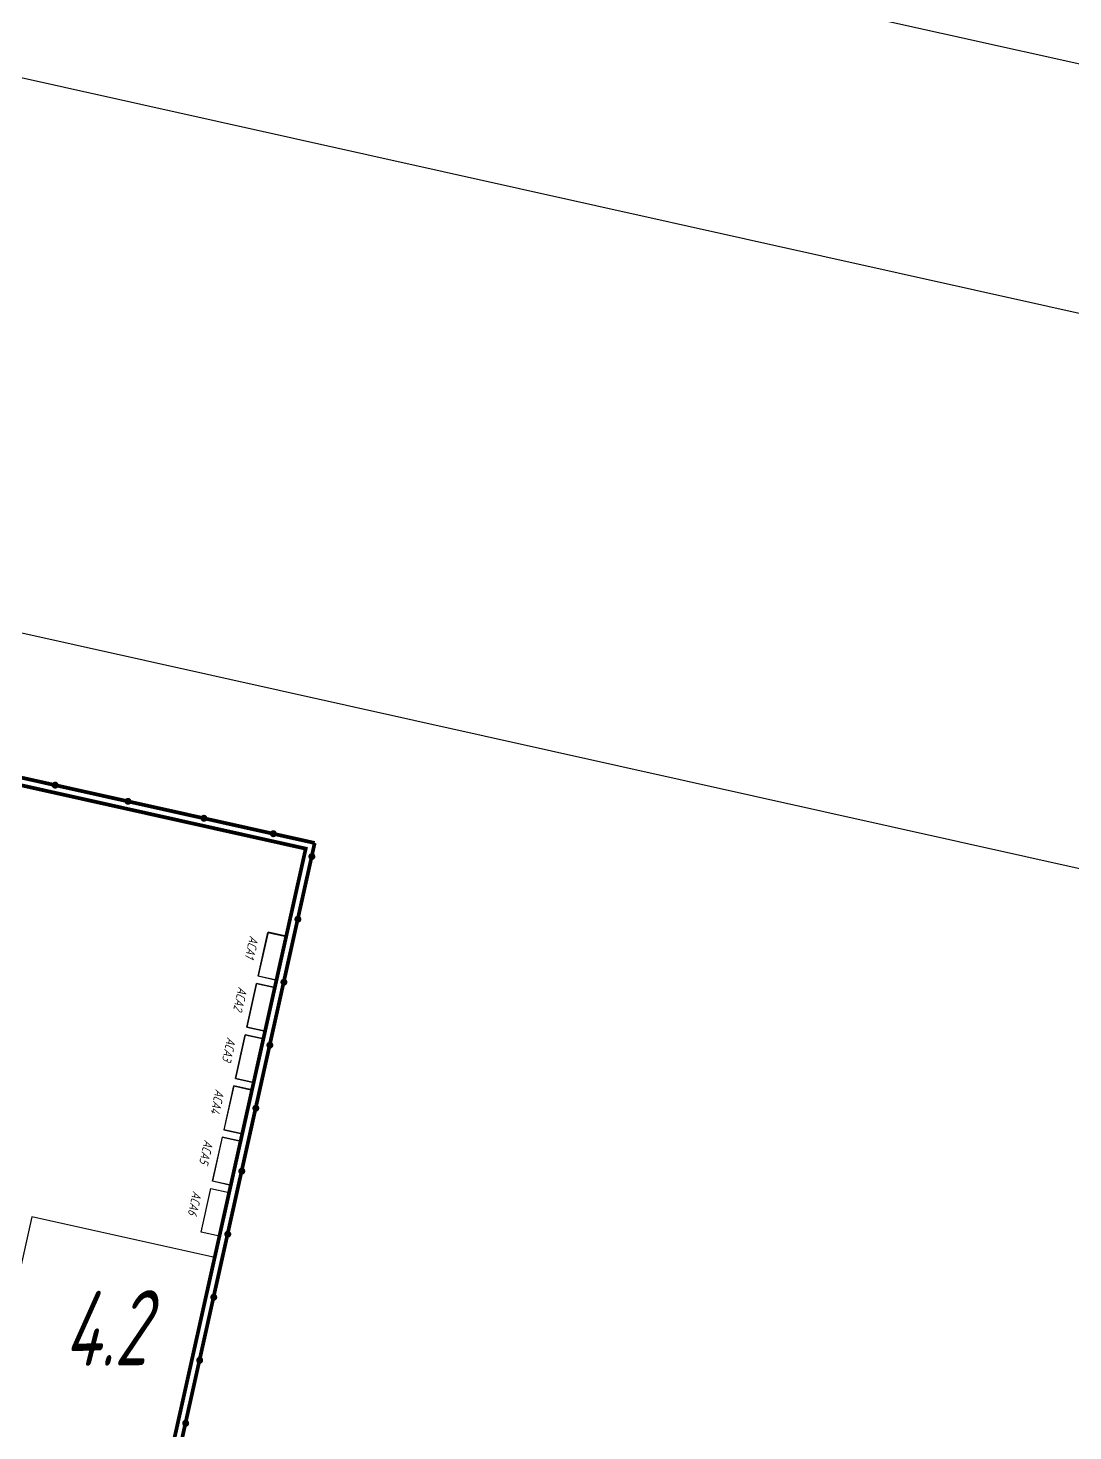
# Model space of a CAD drawing. Extents: x 5370511 to 5386565, y 1010429 to 1053793.
# Drawn here: x 5380479.57 to 5380493.55, y 1039684.61 to 1039703.37 of the extents above; entities that cross this region are included whole.
import ezdxf

# ---------------------------------------------------------------- set-up
doc = ezdxf.new("R2010")
doc.units = 0
doc.layers.get('0').update_dxf_attribs({"linetype": 'CONTINUOUS'})
doc.layers.add('ГП_сооружения', color=7, linetype='CONTINUOUS')
for name, color, linetype, lineweight in [('ЭС (текст)', 7, 'CONTINUOUS', 25), ('ЭС (тонкий)', 7, 'CONTINUOUS', 25), ('ЭС сети', 1, 'CONTINUOUS', 50)]:
    doc.layers.add(name, color=color, linetype=linetype, lineweight=lineweight)
doc.styles.add('ГОСТ_НИПИ', font='gost_nipi.shx', dxfattribs={"oblique": 15})
doc.styles.add('ЭС', font='gost_nipi.shx', dxfattribs={"oblique": 14.999978})

# ---------------------------------------------------------------- blocks, each defined once
blk = doc.blocks.new('*U120')
at = {"layer": 'ГП_сооружения'}
h = blk.add_hatch(color=253, dxfattribs=at)
h.dxf.hatch_style = 1
h.paths.add_polyline_path([(431.83, 21.97, -1), (429.96, 21.97, -1)])
h = blk.add_hatch(color=253, dxfattribs=at)
h.dxf.hatch_style = 1
h.paths.add_polyline_path([(451.78, 21.97, -1), (449.91, 21.97, -1)])
h = blk.add_hatch(color=253, dxfattribs=at)
h.dxf.hatch_style = 1
h.paths.add_polyline_path([(472.59, 21.97, -1), (470.72, 21.97, -1)])
h = blk.add_hatch(color=253, dxfattribs=at)
h.dxf.hatch_style = 1
h.paths.add_polyline_path([(491.6, 21.97, -1), (489.73, 21.97, -1)])
h = blk.add_hatch(color=253, dxfattribs=at)
h.dxf.hatch_style = 1
h.paths.add_polyline_path([(502.98, 18.25, -1), (501.11, 18.25, -1)])
h = blk.add_hatch(color=253, dxfattribs=at)
h.dxf.hatch_style = 1
h.paths.add_polyline_path([(502.05, 2.01, 1), (502.05, 0.14, 1)])
h = blk.add_hatch(color=253, dxfattribs=at)
h.dxf.hatch_style = 1
h.paths.add_polyline_path([(502.05, -15.23, 1), (502.05, -17.1, 1)])
h = blk.add_hatch(color=253, dxfattribs=at)
h.dxf.hatch_style = 1
h.paths.add_polyline_path([(502.05, -32.49, 1), (502.05, -34.36, 1)])
h = blk.add_hatch(color=253, dxfattribs=at)
h.dxf.hatch_style = 1
h.paths.add_polyline_path([(502.05, -49.75, 1), (502.05, -51.62, 1)])
h = blk.add_hatch(color=253, dxfattribs=at)
h.dxf.hatch_style = 1
h.paths.add_polyline_path([(502.05, -66.99, 1), (502.05, -68.87, 1)])
h = blk.add_hatch(color=253, dxfattribs=at)
h.dxf.hatch_style = 1
h.paths.add_polyline_path([(502.05, -84.25, 1), (502.05, -86.12, 1)])
h = blk.add_hatch(color=253, dxfattribs=at)
h.dxf.hatch_style = 1
h.paths.add_polyline_path([(502.05, -101.51, 1), (502.05, -103.39, 1)])
h = blk.add_hatch(color=253, dxfattribs=at)
h.dxf.hatch_style = 1
h.paths.add_polyline_path([(502.05, -118.78, 1), (502.05, -120.66, 1)])
h = blk.add_hatch(color=253, dxfattribs=at)
h.dxf.hatch_style = 1
h.paths.add_polyline_path([(502.05, -136.04, 1), (502.05, -137.92, 1)])
at = {"layer": 'ГП_сооружения', "color": 253, "const_width": 1}
blk.add_lwpolyline([(499.99, 19.96), (0, 19.98), (-0.01, -190.01), (499.98, -190.03)], close=True, dxfattribs=at)
at = {"layer": 'ГП_сооружения', "color": 253, "ltscale": 0.3, "const_width": 1}
for points in [[(502, 21.96), (410.91, 21.97)], [(501.99, -192.46), (502, 21.96)]]:
    blk.add_lwpolyline(points, dxfattribs=at)
at = {"layer": 'ЭС (тонкий)', "color": 253, "transparency": 33554687}
for points in [[(500, -4.03), (495, -4.03), (494.99, -16.03), (499.99, -16.03), (500, -4.03)], [(500, -16.09), (495, -16.09), (495, -4.09), (500, -4.09), (500, -16.09)], [(499.99, -18.07), (494.99, -18.07), (494.99, -30.07), (499.99, -30.07), (499.99, -18.07)], [(499.99, -30.07), (494.99, -30.07), (494.99, -18.07), (499.99, -18.07), (499.99, -30.07)], [(499.99, -32.11), (494.99, -32.11), (494.99, -44.11), (499.99, -44.11), (499.99, -32.11)], [(499.99, -44.11), (494.99, -44.11), (494.99, -32.11), (499.99, -32.11), (499.99, -44.11)], [(499.99, -46.15), (494.99, -46.15), (494.99, -58.15), (499.99, -58.15), (499.99, -46.15)], [(500, -58.15), (495, -58.15), (495, -46.15), (500, -46.15), (500, -58.15)], [(499.99, -60.19), (494.99, -60.19), (494.99, -72.19), (499.99, -72.19), (499.99, -60.19)], [(500, -72.19), (495, -72.19), (495, -60.19), (500, -60.19), (500, -72.19)], [(500, -86.23), (495, -86.23), (495, -74.23), (500, -74.23), (500, -86.23)]]:
    blk.add_lwpolyline(points, dxfattribs=at)
blk.add_lwpolyline([(499.99, -92.02), (449.86, -92.05), (449.86, -152.05), (499.99, -152.02)], close=True, dxfattribs=at)
at = {"layer": 'ЭС (текст)', "color": 253, "transparency": 33554687, "style": 'ЭС', "oblique": 15}
for s, p in [('АСА1', (490.43, -5.87)), ('АСА2', (490.43, -19.86)), ('АСА3', (490.43, -33.71)), ('АСА4', (490.43, -47.93)), ('АСА5', (490.43, -61.78)), ('АСА6', (490.43, -75.82))]:
    blk.add_text(s, height=2.5, rotation=270, dxfattribs=at).set_placement(p)

msp = doc.modelspace()

# ---------------------------------------------------------------- linework, layer by layer
msp.add_line((5380599.216, 1039679.373), (5380464.028, 1039709.479))
at = {"color": 8}
msp.add_lwpolyline([(5380459.319, 1039699.771), (5380450.037, 1039701.839), (5380460.466, 1039748.691), (5380619.569, 1039713.259), (5380610.004, 1039670.311), (5380594.274, 1039673.815, 0.413433), (5380587.117, 1039669.278), (5380586.879, 1039668.218), (5380580.535, 1039669.631), (5380580.765, 1039670.66, 0.414994), (5380576.216, 1039677.836), (5380528.892, 1039688.375, 0.414214), (5380521.731, 1039683.823), (5380521.506, 1039682.813), (5380515.18, 1039684.222, 0.309973), (5380511.083, 1039688.244), (5380459.319, 1039699.771)], format="xyb", dxfattribs=at)
at = {"color": 8, "ltscale": 0.2}
msp.add_lwpolyline([(5380454.781, 1039708.209), (5380462.932, 1039744.812), (5380615.69, 1039710.794), (5380607.539, 1039674.19)], close=True, dxfattribs=at)

# ---------------------------------------------------------------- texts
at = {"style": 'ГОСТ_НИПИ', "oblique": 15, "width": 0.8}
msp.add_text('4.2', height=1, rotation=0.8954, dxfattribs=at).set_placement((5380480.05, 1039685.478))

# ---------------------------------------------------------------- next in the draw order: block references
at = {"layer": 'ЭС сети', "color": 1, "lineweight": 15, "xscale": 0.05, "yscale": 0.05, "zscale": 0.05, "rotation": 347.4452412758856}
msp.add_blockref('*U120', (5380458.669, 1039696.859), dxfattribs=at)

doc.saveas('drawing.dxf')
